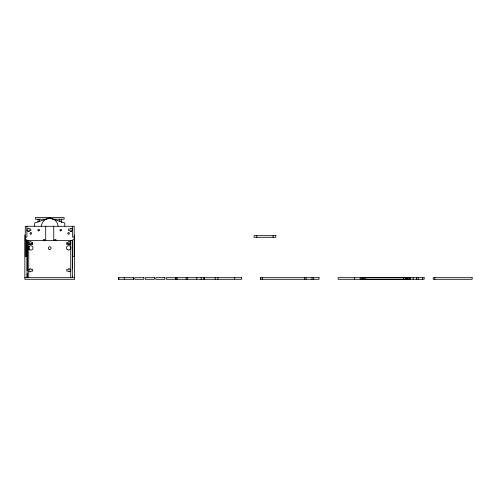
<?xml version="1.0" encoding="UTF-8"?>
<svg xmlns="http://www.w3.org/2000/svg" width="497" height="497" viewBox="0 0 497 497"><rect width="100%" height="100%" fill="white"/><g stroke="black" fill="none" stroke-linecap="round" stroke-linejoin="round"><path stroke-width="0.75" d="M27.111 273.101L27.111 277.68L27.111 240.374L72.345 240.374L72.345 277.68L72.345 276.208M27.111 270.859L27.111 240.374M28.739 249.171L28.739 246.158M70.717 270.859L70.717 269.107M70.717 249.618L70.717 246.537M70.717 244.226L70.717 240.374L70.717 277.68M72.345 268.523L72.345 243.151M28.919 248.891L28.739 247.487M28.789 247.226L28.733 248.351M70.655 248.693L70.636 247.028M46.712 219.214L35.343 219.214L35.343 217.58L64.138 217.58L64.138 219.214L52.769 219.214M26.9 229.011L27.987 229.011L27.987 228.303L29.186 228.303L29.186 229.011L30.814 229.011L30.814 230.645L29.186 230.645L29.186 231.347L27.987 231.347L27.987 230.645L26.9 230.645M72.556 229.011L71.469 229.011L71.469 228.303L70.27 228.303L70.27 229.011L68.642 229.011L68.642 230.645L70.27 230.645L70.27 231.347L71.469 231.347L71.469 230.645L72.556 230.645M27.987 231.298L29.186 231.298M70.27 231.298L71.469 231.298M25.266 237.094L26.9 237.094L26.9 226.29M74.183 237.094L72.556 237.094L72.556 226.29M25.266 239.815L26.9 239.815L26.9 256.582L25.266 256.582L25.266 226.29L74.183 226.29L74.183 256.582L72.556 256.582L72.556 239.815L74.183 239.815M28.739 242.294L29.826 242.294L29.826 241.641L31.025 241.641L31.025 242.294L32.653 242.294L32.653 243.921L31.025 243.921L31.025 244.63L29.826 244.63L29.826 243.921L28.739 243.921M70.717 242.294L69.63 242.294L69.63 241.585L68.431 241.585L68.431 242.294L66.797 242.294L66.797 243.921L68.431 243.921L68.431 244.574L69.63 244.574L69.63 243.921L70.717 243.921M28.739 269.424L29.826 269.424L29.826 268.771L31.025 268.771L31.025 269.424L32.653 269.424L32.653 271.058L31.025 271.058L31.025 271.766L29.826 271.766L29.826 271.058L28.739 271.058M70.717 269.424L69.63 269.424L69.63 268.722L68.431 268.722L68.431 269.424L66.797 269.424L66.797 271.058L68.431 271.058L68.431 271.71L69.63 271.71L69.63 271.058L70.717 271.058M24.85 277.68L74.606 277.68M434.85 277.68L434.85 279.308M422.518 277.68L422.518 279.308M418.163 277.68L418.163 279.308M416.536 277.68L416.536 279.308M413.15 277.68L413.15 279.308M410.435 277.68L410.435 279.308M409.211 277.68L409.211 279.308M407.49 277.786L407.49 279.42M406.403 277.786L406.403 279.42M405.21 277.786L405.21 279.42M403.576 277.786L403.576 279.42M365.755 277.786L365.755 279.42M364.121 277.786L364.121 279.42M362.928 277.786L362.928 279.42M361.841 277.786L361.841 279.42M354.498 277.68L354.498 279.308M313.632 277.68L313.632 279.308M312.004 277.68L312.004 279.308M306.028 277.68L306.028 279.308M304.4 277.68L304.4 279.308M273.12 235.659L273.12 237.293M262.422 277.68L262.422 279.308M260.795 277.68L260.795 279.308M256.806 235.659L256.806 237.293M234.69 277.68L234.69 279.308M217.928 277.68L217.928 279.308M215.207 277.68L215.207 279.308M204.404 277.68L204.404 279.308M203.857 277.68L203.857 279.308M201.136 277.68L201.136 279.308M196.8 277.68L196.8 279.308M187.692 277.68L187.692 279.308M186.17 277.68L186.17 279.308M177.069 277.68L177.069 279.308M176.075 277.68L176.075 279.308M175.379 277.68L175.379 279.308M133.358 277.68L133.358 279.308M124.256 277.68L124.256 279.308M118.833 277.68L118.833 279.308M118.653 277.68L118.653 279.308M74.606 234.982L74.606 279.308L24.85 279.308L24.85 234.982M64.815 226.067L64.815 223.016L49.725 217.854L34.635 223.016L34.635 226.067M61.417 219.214L61.417 222.581M59.789 219.214L59.789 221.532M53.738 226.29L53.738 240.678M45.718 226.29L45.718 240.678M39.692 219.214L39.692 221.532M38.064 219.214L38.064 222.24M28.739 240.374L28.739 277.68M72.556 246.847A4.075 4.075 0 0 1 72.556 248.954M66.573 244.369A4.075 4.075 0 0 1 70.655 244.369M68.617 244.636A3.262 3.262 0 0 1 69.462 244.748M43.587 240.741A0.814 0.814 0 0 1 43.587 239.591A0.814 0.814 0 0 1 44.736 239.591A0.814 0.814 0 0 1 44.736 240.741M27.31 249.941A4.075 4.075 0 0 1 27.31 245.86M28.801 244.369A4.075 4.075 0 0 1 32.877 244.369M29.994 244.748A3.262 3.262 0 0 1 30.839 244.636M54.713 240.741A0.814 0.814 0 0 1 54.713 239.591A0.814 0.814 0 0 1 55.869 239.591A0.814 0.814 0 0 1 55.869 240.741M41.332 226.092A8.43 8.43 0 0 1 49.725 218.394A8.43 8.43 0 0 1 58.124 226.092M275.835 235.659L254.085 235.659L254.085 237.293L275.835 237.293L275.835 235.659M133.519 277.68L118.566 277.68L118.566 279.308L133.519 279.308L133.519 277.68M143.881 277.68L134.774 277.68L134.774 279.308L143.881 279.308L143.881 277.68M154.449 277.68L145.348 277.68L145.348 279.308L154.449 279.308L154.449 277.68M164.861 277.68L155.76 277.68L155.76 279.308L164.861 279.308L164.861 277.68M241.679 277.68L166.278 277.68L166.278 279.308L241.679 279.308L241.679 277.68M319.055 277.68L260.465 277.68L260.465 279.308L319.055 279.308L319.055 277.68M424.146 277.68L338.122 277.68L338.122 279.308L424.146 279.308L424.146 277.68M472.15 277.68L433.216 277.68L433.216 279.308L472.15 279.308L472.15 277.68M409.124 277.786L360.207 277.786L360.207 279.42L409.124 279.42L409.124 277.786M67.53 249.711A2.174 2.174 0 0 0 70.791 247.829A2.174 2.174 0 0 0 67.53 245.94A2.174 2.174 0 0 0 67.53 249.711M29.752 249.786A2.174 2.174 0 0 0 33.013 247.897A2.174 2.174 0 0 0 29.752 246.015A2.174 2.174 0 0 0 29.752 249.786M38.145 230.676A0.814 0.814 0 0 0 39.511 230.31A0.814 0.814 0 0 0 38.511 229.31A0.814 0.814 0 0 0 38.145 230.676M30.429 234.056A0.814 0.814 0 0 0 31.653 233.348A0.814 0.814 0 0 0 30.429 232.639A0.814 0.814 0 0 0 30.429 234.056M49.048 249.289A1.361 1.361 0 0 0 51.085 248.115A1.361 1.361 0 0 0 49.048 246.934A1.361 1.361 0 0 0 49.048 249.289M60.323 230.807A0.814 0.814 0 0 0 61.547 230.099A0.814 0.814 0 0 0 60.323 229.39A0.814 0.814 0 0 0 60.323 230.807M68.207 234.056A0.814 0.814 0 0 0 69.431 233.348A0.814 0.814 0 0 0 68.207 232.639A0.814 0.814 0 0 0 68.207 234.056"/></g></svg>
